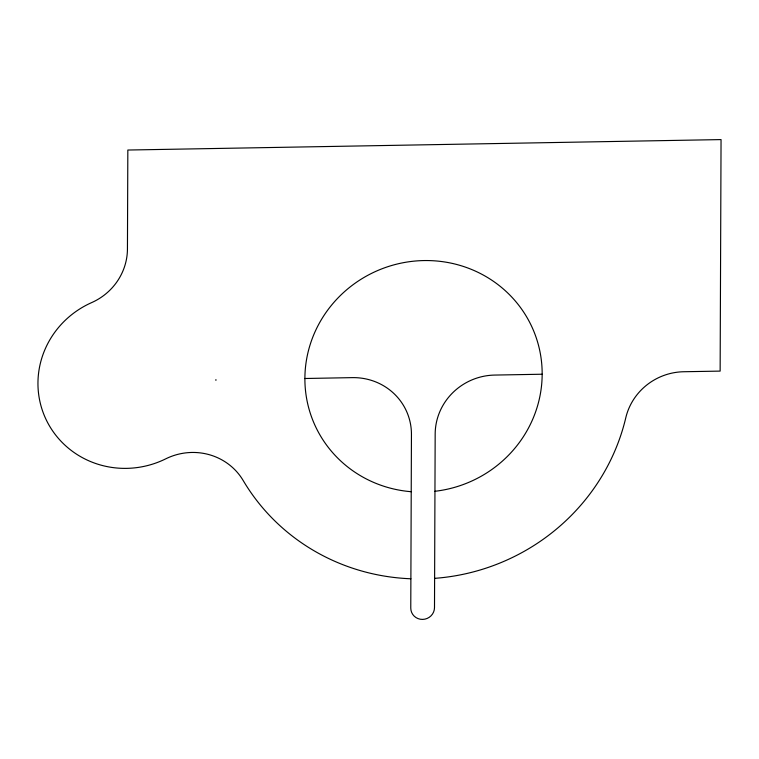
<?xml version="1.0" encoding="UTF-8"?>
<svg xmlns="http://www.w3.org/2000/svg" width="759" height="759" viewBox="0 0 759 759"><rect width="100%" height="100%" fill="white"/><g stroke="black" fill="none" stroke-linecap="round" stroke-linejoin="round"><path stroke-width="1.14" d="M215.907 380.382L215.917 379.576M304.89 378.504L352.299 377.631A59.563 57.637 -20.9 0 1 411.444 434.461L410.771 608.044A11.916 11.527 -20.9 0 0 422.583 619.41A11.916 11.527 -20.9 0 0 434.499 607.627L435.173 433.987A59.563 57.637 -20.9 0 1 494.726 375.069L542.173 374.225M434.613 578.349A208.469 201.742 -20.9 0 0 625.786 417.773A59.563 57.637 -20.9 0 1 683.812 371.739L720.139 371.104L721.05 139.59L127.835 150.035L127.446 248.933A59.563 57.637 -20.9 0 1 91.649 302.604A89.344 86.46 -20.9 0 0 46.043 419.442A89.344 86.46 -20.9 0 0 165.775 458.825A59.563 57.637 -20.9 0 1 243.203 480.551A208.469 201.742 -20.9 0 0 410.885 578.775M411.226 491.709A119.125 115.283 -20.9 0 1 323.059 316.901A119.125 115.283 -20.9 0 1 524.478 313.353A119.125 115.283 -20.9 0 1 434.954 491.282"/></g></svg>
